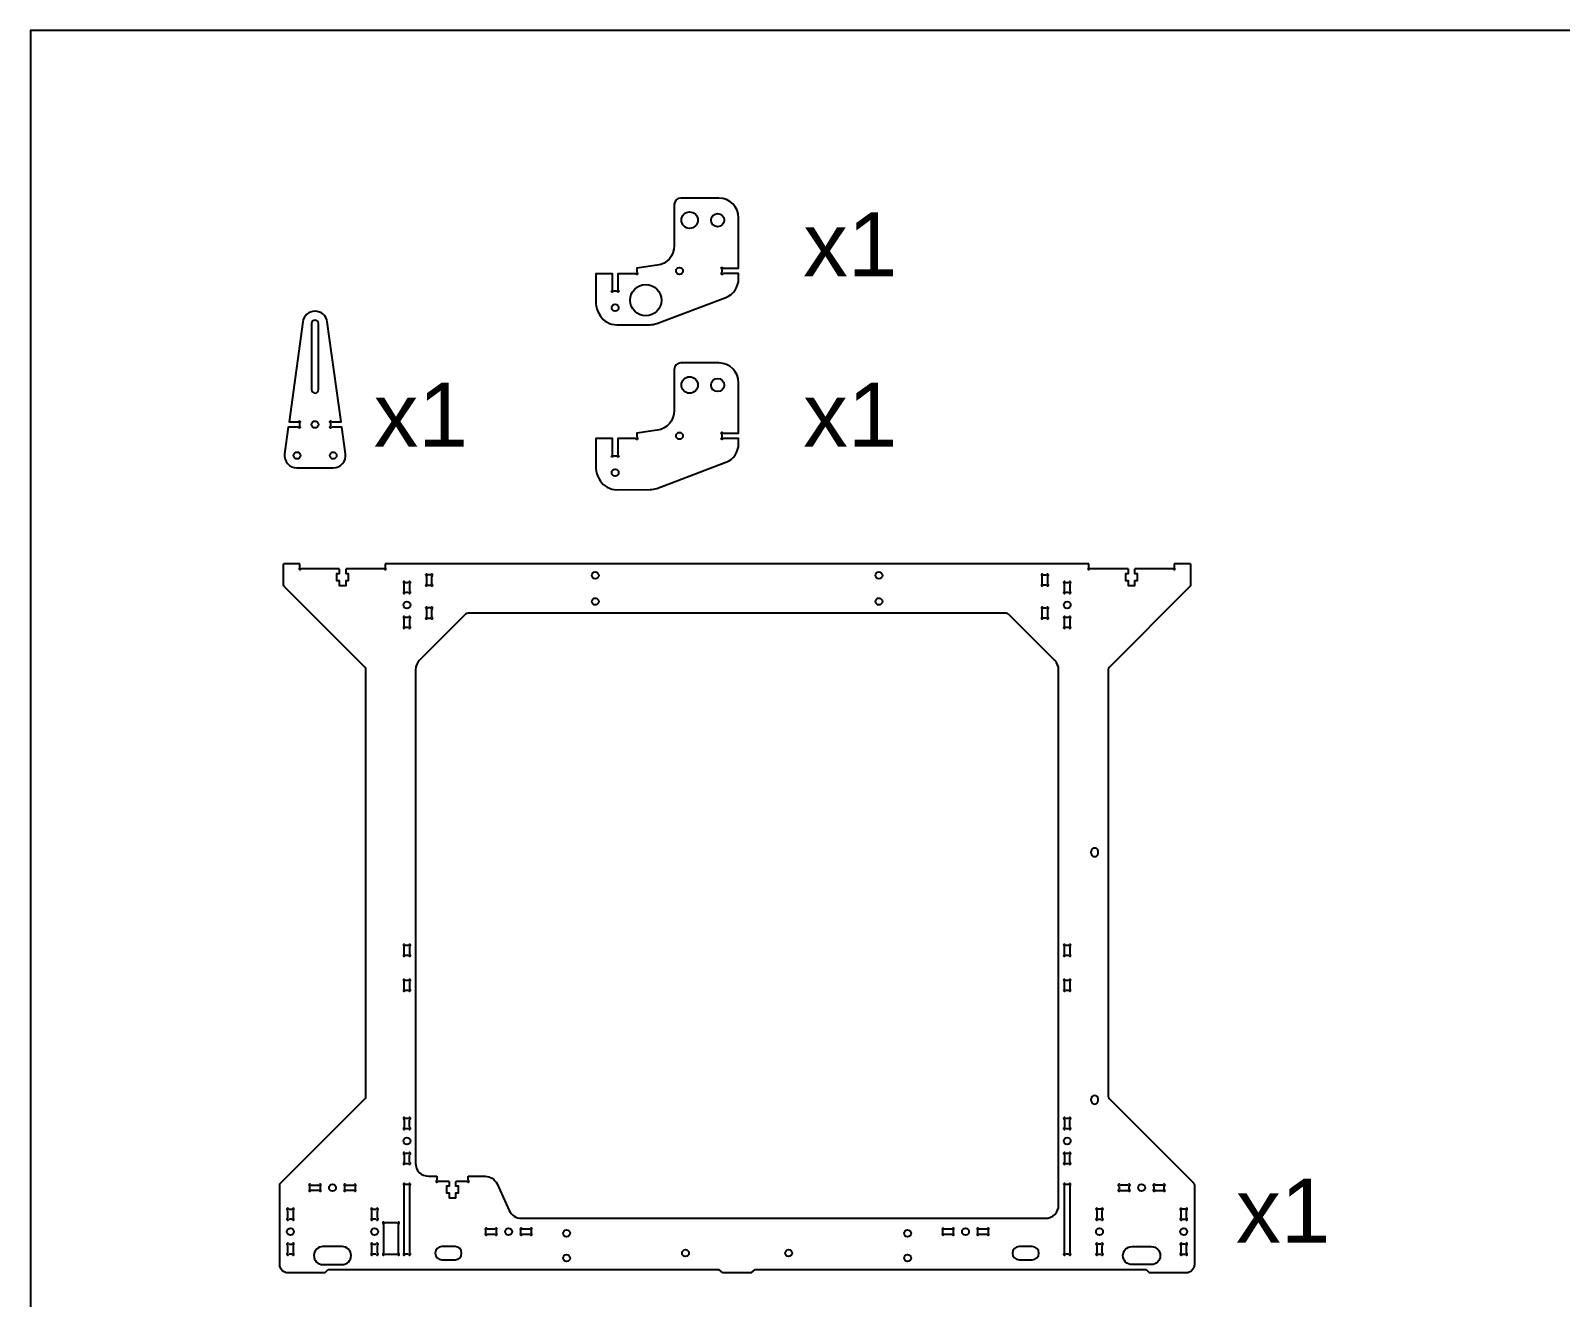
# Model space of a CAD drawing. Extents: x 9182 to 13547, y -879 to 856.
# Drawn here: x 9182 to 10109, y 32 to 800 of the extents above; entities that cross this region are included whole.
import ezdxf

# ---------------------------------------------------------------- set-up
doc = ezdxf.new("R2010")
doc.units = 0
doc.header["$MEASUREMENT"] = 0
doc.layers.add('modificaciones', color=1, linetype='Continuous')
doc.layers.add('Piezas', color=4, linetype='Continuous')
doc.styles.get("Standard").update_dxf_attribs({"font": 'arial.ttf'})

msp = doc.modelspace()

# ---------------------------------------------------------------- linework, layer by layer
at = {"layer": 'modificaciones', "linetype": 'ByBlock'}
msp.add_lwpolyline([(9181.7, -684.52), (11281.7, -684.52), (11281.7, 800.48), (9181.7, 800.48)], close=True, dxfattribs=at)
at = {"layer": 'Piezas', "linetype": 'Continuous'}
for p, q in [((9345.05, 477.22), (9335.05, 477.22)), ((9345.05, 474.98), (9345.05, 477.22)), ((9368.78, 474.12), (9345.92, 474.12)), ((9395.84, 474.12), (9372.98, 474.12)), ((9823.4, 477.22), (9396.7, 477.22)), ((9396.7, 477.22), (9396.7, 474.98)), ((9823.4, 474.98), (9823.4, 477.22)), ((9847.13, 474.12), (9824.27, 474.12)), ((9874.19, 474.12), (9851.33, 474.12)), ((9885.05, 477.22), (9875.05, 477.22)), ((9875.05, 477.22), (9875.05, 474.98)), ((9408.23, 460.58), (9408.23, 465.05)), ((9409.09, 465.92), (9410.66, 465.92)), ((9411.53, 465.05), (9411.53, 460.58)), ((9421.73, 469.55), (9421.73, 465.08)), ((9424.16, 470.42), (9422.59, 470.42)), ((9422.59, 464.22), (9424.16, 464.22)), ((9425.03, 465.08), (9425.03, 469.55)), ((9795.08, 465.08), (9795.08, 469.55)), ((9795.94, 470.42), (9797.51, 470.42)), ((9797.51, 464.22), (9795.94, 464.22)), ((9798.38, 469.55), (9798.38, 465.08)), ((9808.58, 460.58), (9808.58, 465.05)), ((9809.44, 465.92), (9811.01, 465.92)), ((9811.88, 465.05), (9811.88, 460.58)), ((9410.66, 459.72), (9409.09, 459.72)), ((9811.01, 459.72), (9809.44, 459.72)), ((9421.73, 449.55), (9421.73, 445.08)), ((9424.16, 450.42), (9422.59, 450.42)), ((9425.03, 445.08), (9425.03, 449.55)), ((9795.08, 445.08), (9795.08, 449.55)), ((9795.94, 450.42), (9797.51, 450.42)), ((9798.38, 449.55), (9798.38, 445.08)), ((9408.23, 439.38), (9408.23, 443.85)), ((9409.09, 444.72), (9410.66, 444.72)), ((9410.66, 438.52), (9409.09, 438.52)), ((9411.53, 443.85), (9411.53, 439.38)), ((9422.59, 444.22), (9424.16, 444.22)), ((9797.51, 444.22), (9795.94, 444.22)), ((9808.58, 439.38), (9808.58, 443.85)), ((9809.44, 444.72), (9811.01, 444.72)), ((9811.01, 438.52), (9809.44, 438.52)), ((9811.88, 443.85), (9811.88, 439.38)), ((9408.23, 240.58), (9408.23, 245.05)), ((9409.09, 245.92), (9410.66, 245.92)), ((9411.53, 245.05), (9411.53, 240.58)), ((9808.58, 240.58), (9808.58, 245.05)), ((9809.44, 245.92), (9811.01, 245.92)), ((9811.88, 245.05), (9811.88, 240.58)), ((9410.66, 239.72), (9409.09, 239.72)), ((9811.01, 239.72), (9809.44, 239.72)), ((9408.23, 219.38), (9408.23, 223.85)), ((9409.09, 224.72), (9410.66, 224.72)), ((9411.53, 223.85), (9411.53, 219.38)), ((9808.58, 219.38), (9808.58, 223.85)), ((9809.44, 224.72), (9811.01, 224.72)), ((9811.88, 223.85), (9811.88, 219.38)), ((9410.66, 218.52), (9409.09, 218.52)), ((9811.01, 218.52), (9809.44, 218.52)), ((9408.23, 140.05), (9408.23, 135.58)), ((9410.66, 140.92), (9409.09, 140.92)), ((9411.53, 135.58), (9411.53, 140.05)), ((9808.58, 140.05), (9808.58, 135.58)), ((9811.01, 140.92), (9809.44, 140.92)), ((9811.88, 135.58), (9811.88, 140.05)), ((9409.09, 134.72), (9410.66, 134.72)), ((9809.44, 134.72), (9811.01, 134.72)), ((9408.23, 118.85), (9408.23, 114.38)), ((9410.66, 119.72), (9409.09, 119.72)), ((9409.09, 113.52), (9410.66, 113.52)), ((9411.53, 114.38), (9411.53, 118.85)), ((9808.58, 118.85), (9808.58, 114.38)), ((9811.01, 119.72), (9809.44, 119.72)), ((9809.44, 113.52), (9811.01, 113.52)), ((9811.88, 114.38), (9811.88, 118.85)), ((9435.43, 102.74), (9428.89, 102.74)), ((9446.16, 102.74), (9439.63, 102.74)), ((9351.05, 98.08), (9351.05, 99.65)), ((9351.92, 100.51), (9356.39, 100.51)), ((9356.39, 97.21), (9351.92, 97.21)), ((9357.25, 99.65), (9357.25, 98.08)), ((9372.25, 98.08), (9372.25, 99.65)), ((9373.12, 100.51), (9377.59, 100.51)), ((9377.59, 97.21), (9373.12, 97.21)), ((9378.45, 99.65), (9378.45, 98.08)), ((9408.23, 59.38), (9408.23, 100.1)), ((9409.09, 100.97), (9410.66, 100.97)), ((9411.53, 100.1), (9411.53, 59.38)), ((9808.58, 59.38), (9808.58, 100.1)), ((9809.44, 100.97), (9811.01, 100.97)), ((9811.88, 100.1), (9811.88, 59.38)), ((9841.65, 99.65), (9841.65, 98.08)), ((9846.99, 100.51), (9842.52, 100.51)), ((9842.52, 97.21), (9846.99, 97.21)), ((9847.85, 98.08), (9847.85, 99.65)), ((9862.85, 99.65), (9862.85, 98.08)), ((9868.19, 100.51), (9863.72, 100.51)), ((9863.72, 97.21), (9868.19, 97.21)), ((9869.05, 98.08), (9869.05, 99.65)), ((9337.58, 80.58), (9337.58, 85.05)), ((9338.45, 85.92), (9340.02, 85.92)), ((9340.88, 85.05), (9340.88, 80.58)), ((9388.62, 80.58), (9388.62, 85.05)), ((9389.49, 85.92), (9391.06, 85.92)), ((9391.92, 85.05), (9391.92, 80.58)), ((9828.18, 85.05), (9828.18, 80.58)), ((9830.62, 85.92), (9829.05, 85.92)), ((9831.48, 80.58), (9831.48, 85.05)), ((9879.22, 85.05), (9879.22, 80.58)), ((9881.66, 85.92), (9880.09, 85.92)), ((9882.52, 80.58), (9882.52, 85.05)), ((9340.02, 79.72), (9338.45, 79.72)), ((9391.06, 79.72), (9389.49, 79.72)), ((9829.05, 79.72), (9830.62, 79.72)), ((9880.09, 79.72), (9881.66, 79.72)), ((9457.83, 71.43), (9457.83, 73)), ((9458.69, 73.87), (9463.16, 73.87)), ((9463.16, 70.57), (9458.69, 70.57)), ((9464.03, 73), (9464.03, 71.43)), ((9479.03, 71.43), (9479.03, 73)), ((9479.89, 73.87), (9484.36, 73.87)), ((9484.36, 70.57), (9479.89, 70.57)), ((9485.23, 73), (9485.23, 71.43)), ((9734.88, 71.43), (9734.88, 73)), ((9735.74, 73.87), (9740.21, 73.87)), ((9740.21, 70.57), (9735.74, 70.57)), ((9741.08, 73), (9741.08, 71.43)), ((9756.08, 71.43), (9756.08, 73)), ((9756.94, 73.87), (9761.41, 73.87)), ((9761.41, 70.57), (9756.94, 70.57)), ((9762.28, 73), (9762.28, 71.43)), ((9337.58, 59.38), (9337.58, 63.85)), ((9338.45, 64.72), (9340.02, 64.72)), ((9340.02, 58.52), (9338.45, 58.52)), ((9340.88, 63.85), (9340.88, 59.38)), ((9388.62, 59.38), (9388.62, 63.85)), ((9389.49, 64.72), (9391.06, 64.72)), ((9391.06, 58.52), (9389.49, 58.52)), ((9391.92, 63.85), (9391.92, 59.38)), ((9410.66, 58.52), (9409.09, 58.52)), ((9789.05, 63.22), (9781.05, 63.22)), ((9811.01, 58.52), (9809.44, 58.52)), ((9828.18, 63.85), (9828.18, 59.38)), ((9830.62, 64.72), (9829.05, 64.72)), ((9829.05, 58.52), (9830.62, 58.52)), ((9831.48, 59.38), (9831.48, 63.85)), ((9879.22, 63.85), (9879.22, 59.38)), ((9881.66, 64.72), (9880.09, 64.72)), ((9880.09, 58.52), (9881.66, 58.52)), ((9882.52, 59.38), (9882.52, 63.85)), ((9360.05, 47.22), (9362.05, 49.22)), ((9362.05, 49.22), (9598.99, 49.22)), ((9431.05, 55.22), (9439.05, 55.22)), ((9618.59, 47.22), (9601.52, 47.22)), ((9621.12, 49.22), (9858.05, 49.22)), ((9781.05, 55.22), (9789.05, 55.22)), ((9858.05, 49.22), (9860.05, 47.22))]:
    msp.add_line(p, q, dxfattribs=at)
for points in [[(9595.98, 698.96), (9575.98, 698.96, 0.41421), (9571.98, 694.96), (9571.98, 670.06, -0.373917), (9561.65, 658.17), (9549.33, 656.44), (9549.33, 653.95, 0.267649), (9549.58, 653.52, -1.303949), (9548.89, 652.84, 0.268077), (9548.46, 653.09), (9537.8, 653.09), (9537.8, 643.3, 0.267825), (9538.05, 642.87, -1.303221), (9537.37, 642.19, 0.267962), (9536.94, 642.44), (9535.37, 642.44, 0.267948), (9534.93, 642.19, -1.303221), (9534.25, 642.87, 0.268071), (9534.5, 643.31), (9534.5, 653.09), (9524.5, 653.09), (9524.5, 635.06, 0.141822), (9526.36, 628.65), (9526.96, 627.7, 0.258066), (9537.14, 622.11), (9557.29, 622.15, 0.089871), (9561.49, 622.93), (9603.22, 638.7, 0.311901), (9610.98, 649.93), (9610.98, 653.13), (9601.84, 653.13, 0.267536), (9601.41, 652.88, -1.303948), (9600.73, 653.57, 0.26795), (9600.98, 654), (9600.98, 655.57, 0.267935), (9600.73, 656, -1.303787), (9601.41, 656.68, 0.267849), (9601.84, 656.43), (9610.98, 656.43), (9610.98, 686.96, 0.414114), (9598.98, 698.96)], [(9594.28, 685.58, -1), (9602.28, 685.58, -1)], [(9573.05, 654.78, -1), (9577.25, 654.78, -1)], [(9564.2, 636.99, -1), (9545.2, 636.99, -1)], [(9538.25, 632.44, -1), (9534.05, 632.44, -1)], [(9372.61, 543.85), (9370.39, 559.98), (9364.54, 559.98, 0.267536), (9364.11, 559.73, -1.303948), (9363.43, 560.41, 0.26795), (9363.68, 560.84), (9363.68, 562.41, 0.267935), (9363.43, 562.85, -1.303787), (9364.11, 563.53, 0.267849), (9364.55, 563.28), (9369.94, 563.28), (9361.61, 623.85, 0.871909), (9346.75, 623.85), (9338.42, 563.28), (9343.81, 563.28, 0.267849), (9344.25, 563.53, -1.303787), (9344.93, 562.85, 0.267935), (9344.68, 562.41), (9344.68, 560.84, 0.26795), (9344.93, 560.41, -1.303948), (9344.25, 559.73, 0.267536), (9343.81, 559.98), (9337.97, 559.98), (9335.75, 543.85, 0.454826), (9343.18, 535.33), (9365.18, 535.33, 0.454826)], [(9352.08, 622.83), (9352.08, 582.83, 1), (9356.28, 582.83), (9356.28, 622.83, 1)], [(9595.98, 598.96), (9575.98, 598.96, 0.41421), (9571.98, 594.96), (9571.98, 570.06, -0.373917), (9561.65, 558.17), (9549.33, 556.44), (9549.33, 553.95, 0.267649), (9549.58, 553.52, -1.303949), (9548.89, 552.84, 0.268077), (9548.46, 553.09), (9537.8, 553.09), (9537.8, 543.3, 0.267825), (9538.05, 542.87, -1.303221), (9537.37, 542.19, 0.267962), (9536.94, 542.44), (9535.37, 542.44, 0.267948), (9534.93, 542.19, -1.303221), (9534.25, 542.87, 0.268071), (9534.5, 543.31), (9534.5, 553.09), (9524.5, 553.09), (9524.5, 535.06, 0.141822), (9526.36, 528.65), (9526.96, 527.7, 0.258066), (9537.14, 522.11), (9557.29, 522.15, 0.089871), (9561.49, 522.93), (9603.22, 538.7, 0.311901), (9610.98, 549.93), (9610.98, 553.13), (9601.84, 553.13, 0.267536), (9601.41, 552.88, -1.303948), (9600.73, 553.57, 0.26795), (9600.98, 554), (9600.98, 555.57, 0.267935), (9600.73, 556, -1.303787), (9601.41, 556.68, 0.267849), (9601.84, 556.43), (9610.98, 556.43), (9610.98, 586.96, 0.414114), (9598.98, 598.96)], [(9594.28, 585.58, -1), (9602.28, 585.58, -1)], [(9573.05, 554.78, -1), (9577.25, 554.78, -1)], [(9538.25, 532.44, -1), (9534.05, 532.44, -1)], [(9370.56, 52.22, 1), (9370.56, 63.22), (9358.96, 63.22, 1), (9358.96, 52.22)], [(9849.55, 52.22, -1), (9849.55, 63.22), (9861.15, 63.22, -1), (9861.15, 52.22)]]:
    msp.add_lwpolyline(points, format="xyb", close=True, dxfattribs=at)
for points in [[(9360.05, 47.22), (9337.75, 47.22, -0.414213), (9332.75, 52.22), (9332.75, 100.4, -0.198912), (9333.34, 101.81), (9384.47, 152.94, 0.198912), (9385.05, 154.36), (9385.05, 412.87, 0.198912), (9384.47, 414.28), (9335.64, 463.11, -0.198912), (9335.05, 464.52), (9335.05, 477.22)], [(9885.05, 477.22), (9885.05, 464.52, -0.198912), (9884.47, 463.11), (9835.64, 414.28, 0.198912), (9835.05, 412.87), (9835.05, 154.33, 0.198912), (9835.64, 152.92), (9886.77, 101.79, -0.198912), (9887.35, 100.38), (9887.35, 52.22, -0.414214), (9882.35, 47.22), (9860.05, 47.22)], [(9447.03, 105.84), (9457.26, 105.84, -0.293039), (9464.53, 101.18), (9471.96, 85, 0.293039), (9479.23, 80.34), (9797.05, 80.34, 0.413512), (9805.05, 88.32), (9805.05, 412.86, 0.198912), (9802.71, 418.52), (9774.6, 446.63, 0.198912), (9773.18, 447.22), (9446.92, 447.22, 0.198912), (9445.5, 446.63), (9417.4, 418.52, 0.198912), (9415.05, 412.87), (9415.05, 113.84, 0.414214), (9423.05, 105.84), (9428.03, 105.84)]]:
    msp.add_lwpolyline(points, format="xyb", dxfattribs=at)
for points in [[(9368.78, 474.12), (9368.78, 471.12), (9367.25, 471.12), (9367.25, 467.12), (9368.78, 467.12), (9368.78, 464.12), (9372.98, 464.12), (9372.98, 467.12), (9374.5, 467.12), (9374.5, 471.12), (9372.98, 471.12), (9372.98, 474.12)], [(9847.13, 474.12), (9847.13, 471.12), (9845.6, 471.12), (9845.6, 467.12), (9847.13, 467.12), (9847.13, 464.12), (9851.33, 464.12), (9851.33, 467.12), (9852.85, 467.12), (9852.85, 471.12), (9851.33, 471.12), (9851.33, 474.12)], [(9824.78, 301.72), (9824.78, 302.72)], [(9828.98, 301.72), (9828.98, 302.72)], [(9824.78, 151.72), (9824.78, 152.72)], [(9828.98, 151.72), (9828.98, 152.72)], [(9428.03, 105.84), (9428.03, 103.61)], [(9435.43, 102.74), (9435.43, 99.74), (9433.9, 99.74), (9433.9, 95.74), (9435.43, 95.74), (9435.43, 92.74), (9439.63, 92.74), (9439.63, 95.74), (9441.15, 95.74), (9441.15, 99.74), (9439.63, 99.74), (9439.63, 102.74)], [(9447.03, 103.61), (9447.03, 105.84)], [(9395.73, 76.65), (9395.73, 59.38)], [(9403.86, 77.52), (9396.59, 77.52)], [(9404.73, 59.38), (9404.73, 76.65)], [(9396.59, 58.52), (9403.86, 58.52)], [(9439.05, 63.22), (9431.05, 63.22)], [(9601.52, 47.22), (9598.99, 49.22)], [(9618.59, 47.22), (9621.12, 49.22)]]:
    msp.add_lwpolyline(points, dxfattribs=at)
for centre, radius in [((9581.28, 685.58), 5), ((9581.28, 585.58), 5), ((9354.18, 561.63), 2.1), ((9343.18, 542.83), 2.1), ((9365.18, 542.83), 2.1), ((9524.05, 470.12), 2.1), ((9696.05, 470.12), 2.1), ((9524.05, 454.32), 2.1), ((9696.05, 454.32), 2.1), ((9409.88, 452.22), 2.1), ((9810.23, 452.22), 2.1), ((9409.88, 127.22), 2.1), ((9810.23, 127.22), 2.1), ((9364.75, 98.86), 2.1), ((9855.35, 98.86), 2.1), ((9339.23, 72.22), 2.1), ((9390.27, 72.22), 2.1), ((9471.53, 72.22), 2.1), ((9748.58, 72.22), 2.1), ((9829.83, 72.22), 2.1), ((9880.87, 72.22), 2.1), ((9506.67, 71.24), 2.1), ((9713.44, 71.24), 2.1), ((9506.67, 56.24), 2.1), ((9578.8, 59.22), 2.1), ((9641.3, 59.22), 2.1), ((9713.44, 56.24), 2.1)]:
    msp.add_circle(centre, radius, dxfattribs=at)
for centre, radius, start, end in [((9345.05, 474.12), 0.5, 120.0002, 330), ((9344.55, 474.98), 0.5, 300.0002, 0), ((9345.92, 473.62), 0.5, 90, 150), ((9395.84, 473.62), 0.5, 30.0002, 90), ((9396.7, 474.12), 0.5, 210.0002, 60), ((9397.2, 474.98), 0.5, 180, 240), ((9823.4, 474.12), 0.5, 120.0002, 330), ((9822.9, 474.98), 0.5, 300.0002, 0), ((9824.27, 473.62), 0.5, 90, 150), ((9874.19, 473.62), 0.5, 30.0002, 90), ((9875.05, 474.12), 0.5, 210.0002, 60), ((9875.55, 474.98), 0.5, 180, 240), ((9408.23, 465.92), 0.5, 30.0002, 240), ((9407.73, 465.05), 0.5, 0, 60), ((9409.09, 466.42), 0.5, 210.0002, 270), ((9410.66, 466.42), 0.5, 270, 330), ((9411.53, 465.92), 0.5, 300.0002, 150), ((9412.03, 465.05), 0.5, 120.0002, 180), ((9421.73, 470.42), 0.5, 30, 239.9998), ((9421.73, 464.22), 0.5, 120, 329.9998), ((9421.23, 469.55), 0.5, 0, 59.9998), ((9421.23, 465.08), 0.5, 300, 0), ((9422.59, 470.92), 0.5, 210, 270), ((9422.59, 463.72), 0.5, 90, 149.9998), ((9424.16, 470.92), 0.5, 270, 329.9998), ((9424.16, 463.72), 0.5, 30, 90), ((9425.03, 470.42), 0.5, 300, 149.9998), ((9425.03, 464.22), 0.5, 210, 59.9998), ((9425.53, 469.55), 0.5, 120, 180), ((9425.53, 465.08), 0.5, 180, 239.9998), ((9795.08, 470.42), 0.5, 30.0002, 240), ((9795.08, 464.22), 0.5, 120.0002, 330), ((9794.58, 469.55), 0.5, 0, 60), ((9794.58, 465.08), 0.5, 300.0002, 0), ((9795.94, 470.92), 0.5, 210.0002, 270), ((9795.94, 463.72), 0.5, 90, 150), ((9797.51, 470.92), 0.5, 270, 330), ((9797.51, 463.72), 0.5, 30.0002, 90), ((9798.38, 470.42), 0.5, 300.0002, 150), ((9798.38, 464.22), 0.5, 210.0002, 60), ((9798.88, 469.55), 0.5, 120.0002, 180), ((9798.88, 465.08), 0.5, 180, 240), ((9808.58, 465.92), 0.5, 30.0002, 240), ((9808.08, 465.05), 0.5, 0, 60), ((9809.44, 466.42), 0.5, 210.0002, 270), ((9811.01, 466.42), 0.5, 270, 330), ((9811.88, 465.92), 0.5, 300.0002, 150), ((9812.38, 465.05), 0.5, 120.0002, 180), ((9408.23, 459.72), 0.5, 120.0002, 330), ((9407.73, 460.58), 0.5, 300.0002, 0), ((9409.09, 459.22), 0.5, 90, 150), ((9410.66, 459.22), 0.5, 30.0002, 90), ((9411.53, 459.72), 0.5, 210.0002, 60), ((9412.03, 460.58), 0.5, 180, 240), ((9808.58, 459.72), 0.5, 120.0002, 330), ((9808.08, 460.58), 0.5, 300.0002, 0), ((9809.44, 459.22), 0.5, 90, 150), ((9811.01, 459.22), 0.5, 30.0002, 90), ((9811.88, 459.72), 0.5, 210.0002, 60), ((9812.38, 460.58), 0.5, 180, 240), ((9421.73, 450.42), 0.5, 30, 239.9998), ((9421.23, 449.55), 0.5, 0, 59.9998), ((9422.59, 450.92), 0.5, 210, 270), ((9424.16, 450.92), 0.5, 270, 329.9998), ((9425.03, 450.42), 0.5, 300, 149.9998), ((9425.53, 449.55), 0.5, 120, 180), ((9795.08, 450.42), 0.5, 30.0002, 240), ((9794.58, 449.55), 0.5, 0, 60), ((9795.94, 450.92), 0.5, 210.0002, 270), ((9797.51, 450.92), 0.5, 270, 330), ((9798.38, 450.42), 0.5, 300.0002, 150), ((9798.88, 449.55), 0.5, 120.0002, 180), ((9408.23, 444.72), 0.5, 30.0002, 240), ((9408.23, 438.52), 0.5, 120.0002, 330), ((9407.73, 443.85), 0.5, 0, 60), ((9407.73, 439.38), 0.5, 300.0002, 0), ((9409.09, 445.22), 0.5, 210.0002, 270), ((9409.09, 438.02), 0.5, 90, 150), ((9410.66, 445.22), 0.5, 270, 330), ((9410.66, 438.02), 0.5, 30.0002, 90), ((9411.53, 444.72), 0.5, 300.0002, 150), ((9411.53, 438.52), 0.5, 210.0002, 60), ((9412.03, 443.85), 0.5, 120.0002, 180), ((9412.03, 439.38), 0.5, 180, 240), ((9421.73, 444.22), 0.5, 120, 329.9998), ((9421.23, 445.08), 0.5, 300, 0), ((9422.59, 443.72), 0.5, 90, 149.9998), ((9424.16, 443.72), 0.5, 30, 90), ((9425.03, 444.22), 0.5, 210, 59.9998), ((9425.53, 445.08), 0.5, 180, 239.9998), ((9795.08, 444.22), 0.5, 120.0002, 330), ((9794.58, 445.08), 0.5, 300.0002, 0), ((9795.94, 443.72), 0.5, 90, 150), ((9797.51, 443.72), 0.5, 30.0002, 90), ((9798.38, 444.22), 0.5, 210.0002, 60), ((9798.88, 445.08), 0.5, 180, 240), ((9808.58, 444.72), 0.5, 30.0002, 240), ((9808.58, 438.52), 0.5, 120.0002, 330), ((9808.08, 443.85), 0.5, 0, 60), ((9808.08, 439.38), 0.5, 300.0002, 0), ((9809.44, 445.22), 0.5, 210.0002, 270), ((9809.44, 438.02), 0.5, 90, 150), ((9811.01, 445.22), 0.5, 270, 330), ((9811.01, 438.02), 0.5, 30.0002, 90), ((9811.88, 444.72), 0.5, 300.0002, 150), ((9811.88, 438.52), 0.5, 210.0002, 60), ((9812.38, 443.85), 0.5, 120.0002, 180), ((9812.38, 439.38), 0.5, 180, 240), ((9826.88, 302.72), 2.1, 0, 180), ((9826.88, 301.72), 2.1, 180, 0), ((9408.23, 245.92), 0.5, 30.0002, 240), ((9407.73, 245.05), 0.5, 0, 60), ((9409.09, 246.42), 0.5, 210.0002, 270), ((9410.66, 246.42), 0.5, 270, 330), ((9411.53, 245.92), 0.5, 300.0002, 150), ((9412.03, 245.05), 0.5, 120.0002, 180), ((9808.58, 245.92), 0.5, 30.0002, 240), ((9808.08, 245.05), 0.5, 0, 60), ((9809.44, 246.42), 0.5, 210.0002, 270), ((9811.01, 246.42), 0.5, 270, 330), ((9811.88, 245.92), 0.5, 300.0002, 150), ((9812.38, 245.05), 0.5, 120.0002, 180), ((9408.23, 239.72), 0.5, 120.0002, 330), ((9407.73, 240.58), 0.5, 300.0002, 0), ((9409.09, 239.22), 0.5, 90, 150), ((9410.66, 239.22), 0.5, 30.0002, 90), ((9411.53, 239.72), 0.5, 210.0002, 60), ((9412.03, 240.58), 0.5, 180, 240), ((9808.58, 239.72), 0.5, 120.0002, 330), ((9808.08, 240.58), 0.5, 300.0002, 0), ((9809.44, 239.22), 0.5, 90, 150), ((9811.01, 239.22), 0.5, 30.0002, 90), ((9811.88, 239.72), 0.5, 210.0002, 60), ((9812.38, 240.58), 0.5, 180, 240), ((9408.23, 224.72), 0.5, 30.0002, 240), ((9407.73, 223.85), 0.5, 0, 60), ((9409.09, 225.22), 0.5, 210.0002, 270), ((9410.66, 225.22), 0.5, 270, 330), ((9411.53, 224.72), 0.5, 300.0002, 150), ((9412.03, 223.85), 0.5, 120.0002, 180), ((9808.58, 224.72), 0.5, 30.0002, 240), ((9808.08, 223.85), 0.5, 0, 60), ((9809.44, 225.22), 0.5, 210.0002, 270), ((9811.01, 225.22), 0.5, 270, 330), ((9811.88, 224.72), 0.5, 300.0002, 150), ((9812.38, 223.85), 0.5, 120.0002, 180), ((9408.23, 218.52), 0.5, 120.0002, 330), ((9407.73, 219.38), 0.5, 300.0002, 0), ((9409.09, 218.02), 0.5, 90, 150), ((9410.66, 218.02), 0.5, 30.0002, 90), ((9411.53, 218.52), 0.5, 210.0002, 60), ((9412.03, 219.38), 0.5, 180, 240), ((9808.58, 218.52), 0.5, 120.0002, 330), ((9808.08, 219.38), 0.5, 300.0002, 0), ((9809.44, 218.02), 0.5, 90, 150), ((9811.01, 218.02), 0.5, 30.0002, 90), ((9811.88, 218.52), 0.5, 210.0002, 60), ((9812.38, 219.38), 0.5, 180, 240), ((9826.88, 152.72), 2.1, 0, 180), ((9826.88, 151.72), 2.1, 180, 0), ((9408.23, 140.92), 0.5, 30, 239.9998), ((9407.73, 140.05), 0.5, 0, 59.9998), ((9409.09, 141.42), 0.5, 210, 270), ((9410.66, 141.42), 0.5, 270, 329.9998), ((9411.53, 140.92), 0.5, 300, 149.9998), ((9412.03, 140.05), 0.5, 120, 180), ((9808.58, 140.92), 0.5, 30, 239.9998), ((9808.08, 140.05), 0.5, 0, 59.9998), ((9809.44, 141.42), 0.5, 210, 270), ((9811.01, 141.42), 0.5, 270, 329.9998), ((9811.88, 140.92), 0.5, 300, 149.9998), ((9812.38, 140.05), 0.5, 120, 180), ((9408.23, 134.72), 0.5, 120, 329.9998), ((9407.73, 135.58), 0.5, 300, 0), ((9409.09, 134.22), 0.5, 90, 149.9998), ((9410.66, 134.22), 0.5, 30, 90), ((9411.53, 134.72), 0.5, 210, 59.9998), ((9412.03, 135.58), 0.5, 180, 239.9998), ((9808.58, 134.72), 0.5, 120, 329.9998), ((9808.08, 135.58), 0.5, 300, 0), ((9809.44, 134.22), 0.5, 90, 149.9998), ((9811.01, 134.22), 0.5, 30, 90), ((9811.88, 134.72), 0.5, 210, 59.9998), ((9812.38, 135.58), 0.5, 180, 239.9998), ((9408.23, 119.72), 0.5, 30, 239.9998), ((9408.23, 113.52), 0.5, 120, 329.9998), ((9407.73, 118.85), 0.5, 0, 59.9998), ((9407.73, 114.38), 0.5, 300, 0), ((9409.09, 120.22), 0.5, 210, 270), ((9409.09, 113.02), 0.5, 90, 149.9998), ((9410.66, 120.22), 0.5, 270, 329.9998), ((9410.66, 113.02), 0.5, 30, 90), ((9411.53, 119.72), 0.5, 300, 149.9998), ((9411.53, 113.52), 0.5, 210, 59.9998), ((9412.03, 118.85), 0.5, 120, 180), ((9412.03, 114.38), 0.5, 180, 239.9998), ((9808.58, 119.72), 0.5, 30, 239.9998), ((9808.58, 113.52), 0.5, 120, 329.9998), ((9808.08, 118.85), 0.5, 0, 59.9998), ((9808.08, 114.38), 0.5, 300, 0), ((9809.44, 120.22), 0.5, 210, 270), ((9809.44, 113.02), 0.5, 90, 149.9998), ((9811.01, 120.22), 0.5, 270, 329.9998), ((9811.01, 113.02), 0.5, 30, 90), ((9811.88, 119.72), 0.5, 300, 149.9998), ((9811.88, 113.52), 0.5, 210, 59.9998), ((9812.38, 118.85), 0.5, 120, 180), ((9812.38, 114.38), 0.5, 180, 239.9998), ((9428.03, 102.74), 0.5, 120.0002, 330), ((9427.53, 103.61), 0.5, 300.0002, 0), ((9428.89, 102.24), 0.5, 90, 150), ((9446.16, 102.24), 0.5, 30.0002, 90), ((9447.03, 102.74), 0.5, 210.0002, 60), ((9447.53, 103.61), 0.5, 180, 240), ((9351.05, 100.51), 0.5, 30.0002, 240), ((9351.05, 97.21), 0.5, 120.0002, 330), ((9350.55, 99.65), 0.5, 0, 60), ((9350.55, 98.08), 0.5, 300.0002, 0), ((9351.92, 101.01), 0.5, 210.0002, 270), ((9351.92, 96.71), 0.5, 90, 150), ((9356.39, 101.01), 0.5, 270, 330), ((9356.39, 96.71), 0.5, 30.0002, 90), ((9357.25, 100.51), 0.5, 300.0002, 150), ((9357.25, 97.21), 0.5, 210.0002, 60), ((9357.75, 99.65), 0.5, 120.0002, 180), ((9357.75, 98.08), 0.5, 180, 240), ((9372.25, 100.51), 0.5, 30.0002, 240), ((9372.25, 97.21), 0.5, 120.0002, 330), ((9371.75, 99.65), 0.5, 0, 60), ((9371.75, 98.08), 0.5, 300.0002, 0), ((9373.12, 101.01), 0.5, 210.0002, 270), ((9373.12, 96.71), 0.5, 90, 150), ((9377.59, 101.01), 0.5, 270, 330), ((9377.59, 96.71), 0.5, 30.0002, 90), ((9378.45, 100.51), 0.5, 300.0002, 150), ((9378.45, 97.21), 0.5, 210.0002, 60), ((9378.95, 99.65), 0.5, 120.0002, 180), ((9378.95, 98.08), 0.5, 180, 240), ((9408.23, 100.97), 0.5, 30.0002, 240), ((9407.73, 100.1), 0.5, 0, 60), ((9409.09, 101.47), 0.5, 210.0002, 270), ((9410.66, 101.47), 0.5, 270, 330), ((9411.53, 100.97), 0.5, 300.0002, 150), ((9412.03, 100.1), 0.5, 120.0002, 180), ((9808.58, 100.97), 0.5, 30.0002, 240), ((9808.08, 100.1), 0.5, 0, 60), ((9809.44, 101.47), 0.5, 210.0002, 270), ((9811.01, 101.47), 0.5, 270, 330), ((9811.88, 100.97), 0.5, 300.0002, 150), ((9812.38, 100.1), 0.5, 120.0002, 180), ((9841.65, 100.51), 0.5, 30.00001, 239.99981), ((9841.65, 97.21), 0.5, 120.00001, 329.99981), ((9841.15, 99.65), 0.5, 0.00001, 59.99981), ((9841.15, 98.08), 0.5, 300.00001, 0.00001), ((9842.52, 101.01), 0.5, 210.00001, 270.00001), ((9842.52, 96.71), 0.5, 90.00001, 149.99981), ((9846.99, 101.01), 0.5, 270.00001, 329.99981), ((9846.99, 96.71), 0.5, 30.00001, 90.00001), ((9847.85, 100.51), 0.5, 300.00001, 149.99981), ((9847.85, 97.21), 0.5, 210.00001, 59.99981), ((9848.35, 99.65), 0.5, 120.00001, 180.00001), ((9848.35, 98.08), 0.5, 180.00001, 239.99981), ((9862.85, 100.51), 0.5, 30.00001, 239.99981), ((9862.85, 97.21), 0.5, 120.00001, 329.99981), ((9862.35, 99.65), 0.5, 0.00001, 59.99981), ((9862.35, 98.08), 0.5, 300.00001, 0.00001), ((9863.72, 101.01), 0.5, 210.00001, 270.00001), ((9863.72, 96.71), 0.5, 90.00001, 149.99981), ((9868.19, 101.01), 0.5, 270.00001, 329.99981), ((9868.19, 96.71), 0.5, 30.00001, 90.00001), ((9869.05, 100.51), 0.5, 300.00001, 149.99981), ((9869.05, 97.21), 0.5, 210.00001, 59.99981), ((9869.55, 99.65), 0.5, 120.00001, 180.00001), ((9869.55, 98.08), 0.5, 180.00001, 239.99981), ((9337.58, 85.92), 0.5, 30.0002, 240), ((9337.08, 85.05), 0.5, 0, 60), ((9338.45, 86.42), 0.5, 210.0002, 270), ((9340.02, 86.42), 0.5, 270, 330), ((9340.88, 85.92), 0.5, 300.0002, 150), ((9341.38, 85.05), 0.5, 120.0002, 180), ((9388.62, 85.92), 0.5, 30.0002, 240), ((9388.12, 85.05), 0.5, 0, 60), ((9389.49, 86.42), 0.5, 210.0002, 270), ((9391.06, 86.42), 0.5, 270, 330), ((9391.92, 85.92), 0.5, 300.0002, 150), ((9392.42, 85.05), 0.5, 120.0002, 180), ((9828.18, 85.92), 0.5, 30, 239.9998), ((9827.68, 85.05), 0.5, 0, 59.9998), ((9829.05, 86.42), 0.5, 210, 270), ((9830.62, 86.42), 0.5, 270, 329.9998), ((9831.48, 85.92), 0.5, 300, 149.9998), ((9831.98, 85.05), 0.5, 120, 180), ((9879.22, 85.92), 0.5, 30, 239.9998), ((9878.72, 85.05), 0.5, 0, 59.9998), ((9880.09, 86.42), 0.5, 210, 270), ((9881.66, 86.42), 0.5, 270, 329.9998), ((9882.52, 85.92), 0.5, 300, 149.9998), ((9883.02, 85.05), 0.5, 120, 180), ((9337.58, 79.72), 0.5, 120.0002, 330), ((9337.08, 80.58), 0.5, 300.0002, 0), ((9338.45, 79.22), 0.5, 90, 150), ((9340.02, 79.22), 0.5, 30.0002, 90), ((9340.88, 79.72), 0.5, 210.0002, 60), ((9341.38, 80.58), 0.5, 180, 240), ((9388.62, 79.72), 0.5, 120.0002, 330), ((9388.12, 80.58), 0.5, 300.0002, 0), ((9389.49, 79.22), 0.5, 90, 150), ((9391.06, 79.22), 0.5, 30.0002, 90), ((9391.92, 79.72), 0.5, 210.0002, 60), ((9392.42, 80.58), 0.5, 180, 240), ((9395.73, 77.52), 0.5, 30, 239.9998), ((9395.23, 76.65), 0.5, 0, 59.9998), ((9396.59, 78.02), 0.5, 210, 270), ((9403.86, 78.02), 0.5, 270, 330), ((9404.73, 77.52), 0.5, 300.0002, 150), ((9405.23, 76.65), 0.5, 120.0002, 180), ((9457.83, 73.87), 0.5, 30.0002, 240), ((9464.03, 73.87), 0.5, 300.0002, 150), ((9479.03, 73.87), 0.5, 30.0002, 240), ((9485.23, 73.87), 0.5, 300.0002, 150), ((9734.88, 73.87), 0.5, 30.0002, 240), ((9741.08, 73.87), 0.5, 300.0002, 150), ((9756.08, 73.87), 0.5, 30.0002, 240), ((9762.28, 73.87), 0.5, 300.0002, 150), ((9828.18, 79.72), 0.5, 120, 329.9998), ((9827.68, 80.58), 0.5, 300, 0), ((9829.05, 79.22), 0.5, 90, 149.9998), ((9830.62, 79.22), 0.5, 30, 90), ((9831.48, 79.72), 0.5, 210, 59.9998), ((9831.98, 80.58), 0.5, 180, 239.9998), ((9879.22, 79.72), 0.5, 120, 329.9998), ((9878.72, 80.58), 0.5, 300, 0), ((9880.09, 79.22), 0.5, 90, 149.9998), ((9881.66, 79.22), 0.5, 30, 90), ((9882.52, 79.72), 0.5, 210, 59.9998), ((9883.02, 80.58), 0.5, 180, 239.9998), ((9337.58, 64.72), 0.5, 30.0002, 240), ((9338.45, 65.22), 0.5, 210.0002, 270), ((9340.02, 65.22), 0.5, 270, 330), ((9340.88, 64.72), 0.5, 300.0002, 150), ((9388.62, 64.72), 0.5, 30.0002, 240), ((9389.49, 65.22), 0.5, 210.0002, 270), ((9391.06, 65.22), 0.5, 270, 330), ((9391.92, 64.72), 0.5, 300.0002, 150), ((9457.83, 70.57), 0.5, 120.0002, 330), ((9457.33, 73), 0.5, 0, 60), ((9457.33, 71.43), 0.5, 300.0002, 0), ((9458.69, 74.37), 0.5, 210.0002, 270), ((9458.69, 70.07), 0.5, 90, 150), ((9463.16, 74.37), 0.5, 270, 330), ((9463.16, 70.07), 0.5, 30.0002, 90), ((9464.03, 70.57), 0.5, 210.0002, 60), ((9464.53, 73), 0.5, 120.0002, 180), ((9464.53, 71.43), 0.5, 180, 240), ((9479.03, 70.57), 0.5, 120.0002, 330), ((9478.53, 73), 0.5, 0, 60), ((9478.53, 71.43), 0.5, 300.0002, 0), ((9479.89, 74.37), 0.5, 210.0002, 270), ((9479.89, 70.07), 0.5, 90, 150), ((9484.36, 74.37), 0.5, 270, 330), ((9484.36, 70.07), 0.5, 30.0002, 90), ((9485.23, 70.57), 0.5, 210.0002, 60), ((9485.73, 73), 0.5, 120.0002, 180), ((9485.73, 71.43), 0.5, 180, 240), ((9734.88, 70.57), 0.5, 120.0002, 330), ((9734.38, 73), 0.5, 0, 60), ((9734.38, 71.43), 0.5, 300.0002, 0), ((9735.74, 74.37), 0.5, 210.0002, 270), ((9735.74, 70.07), 0.5, 90, 150), ((9740.21, 74.37), 0.5, 270, 330), ((9740.21, 70.07), 0.5, 30.0002, 90), ((9741.08, 70.57), 0.5, 210.0002, 60), ((9741.58, 73), 0.5, 120.0002, 180), ((9741.58, 71.43), 0.5, 180, 240), ((9756.08, 70.57), 0.5, 120.0002, 330), ((9755.58, 73), 0.5, 0, 60), ((9755.58, 71.43), 0.5, 300.0002, 0), ((9756.94, 74.37), 0.5, 210.0002, 270), ((9756.94, 70.07), 0.5, 90, 150), ((9761.41, 74.37), 0.5, 270, 330), ((9761.41, 70.07), 0.5, 30.0002, 90), ((9762.28, 70.57), 0.5, 210.0002, 60), ((9762.78, 73), 0.5, 120.0002, 180), ((9762.78, 71.43), 0.5, 180, 240), ((9828.18, 64.72), 0.5, 30, 239.9998), ((9829.05, 65.22), 0.5, 210, 270), ((9830.62, 65.22), 0.5, 270, 329.9998), ((9831.48, 64.72), 0.5, 300, 149.9998), ((9879.22, 64.72), 0.5, 30, 239.9998), ((9880.09, 65.22), 0.5, 210, 270), ((9881.66, 65.22), 0.5, 270, 329.9998), ((9882.52, 64.72), 0.5, 300, 149.9998), ((9337.58, 58.52), 0.5, 120.0002, 330), ((9337.08, 63.85), 0.5, 0, 60), ((9337.08, 59.38), 0.5, 300.0002, 0), ((9338.45, 58.02), 0.5, 90, 150), ((9340.02, 58.02), 0.5, 30.0002, 90), ((9340.88, 58.52), 0.5, 210.0002, 60), ((9341.38, 63.85), 0.5, 120.0002, 180), ((9341.38, 59.38), 0.5, 180, 240), ((9388.62, 58.52), 0.5, 120.0002, 330), ((9388.12, 63.85), 0.5, 0, 60), ((9388.12, 59.38), 0.5, 300.0002, 0), ((9389.49, 58.02), 0.5, 90, 150), ((9391.06, 58.02), 0.5, 30.0002, 90), ((9391.92, 58.52), 0.5, 210.0002, 60), ((9392.42, 63.85), 0.5, 120.0002, 180), ((9392.42, 59.38), 0.5, 180, 240), ((9395.73, 58.52), 0.5, 120.0002, 330), ((9395.23, 59.38), 0.5, 300.0002, 0), ((9396.59, 58.02), 0.5, 90, 150), ((9403.86, 58.02), 0.5, 30, 90), ((9404.73, 58.52), 0.5, 210, 59.9998), ((9405.23, 59.38), 0.5, 180, 239.9998), ((9408.23, 58.52), 0.5, 120.0002, 330), ((9407.73, 59.38), 0.5, 300.0002, 0), ((9409.09, 58.02), 0.5, 90, 150), ((9410.66, 58.02), 0.5, 30.0002, 90), ((9411.53, 58.52), 0.5, 210.0002, 60), ((9412.03, 59.38), 0.5, 180, 240), ((9431.05, 59.22), 4, 90, 270), ((9439.05, 59.22), 4, 270.00002, 89.99998), ((9781.05, 59.22), 4, 90.00002, 269.99998), ((9789.05, 59.22), 4, 270, 90), ((9808.58, 58.52), 0.5, 120.0002, 330), ((9808.08, 59.38), 0.5, 300.0002, 0), ((9809.44, 58.02), 0.5, 90, 150), ((9811.01, 58.02), 0.5, 30.0002, 90), ((9811.88, 58.52), 0.5, 210.0002, 60), ((9812.38, 59.38), 0.5, 180, 240), ((9828.18, 58.52), 0.5, 120, 329.9998), ((9827.68, 63.85), 0.5, 0, 59.9998), ((9827.68, 59.38), 0.5, 300, 0), ((9829.05, 58.02), 0.5, 90, 149.9998), ((9830.62, 58.02), 0.5, 30, 90), ((9831.48, 58.52), 0.5, 210, 59.9998), ((9831.98, 63.85), 0.5, 120, 180), ((9831.98, 59.38), 0.5, 180, 239.9998), ((9879.22, 58.52), 0.5, 120, 329.9998), ((9878.72, 63.85), 0.5, 0, 59.9998), ((9878.72, 59.38), 0.5, 300, 0), ((9880.09, 58.02), 0.5, 90, 149.9998), ((9881.66, 58.02), 0.5, 30, 90), ((9882.52, 58.52), 0.5, 210, 59.9998), ((9883.02, 63.85), 0.5, 120, 180), ((9883.02, 59.38), 0.5, 180, 239.9998)]:
    msp.add_arc(centre, radius, start, end, dxfattribs=at)

# ---------------------------------------------------------------- texts
at = {"layer": 'modificaciones', "linetype": 'ByBlock', "char_height": 38.712, "attachment_point": 1}
for insert in [(9650.17, 690.24), (9389.77, 586.91), (9650.17, 586.91), (9912.66, 104.37)]:
    msp.add_mtext_dynamic_manual_height_columns('x1', width=183.1977, gutter_width=387.12, heights=[0], dxfattribs=dict(at, insert=insert))

doc.saveas('drawing.dxf')
